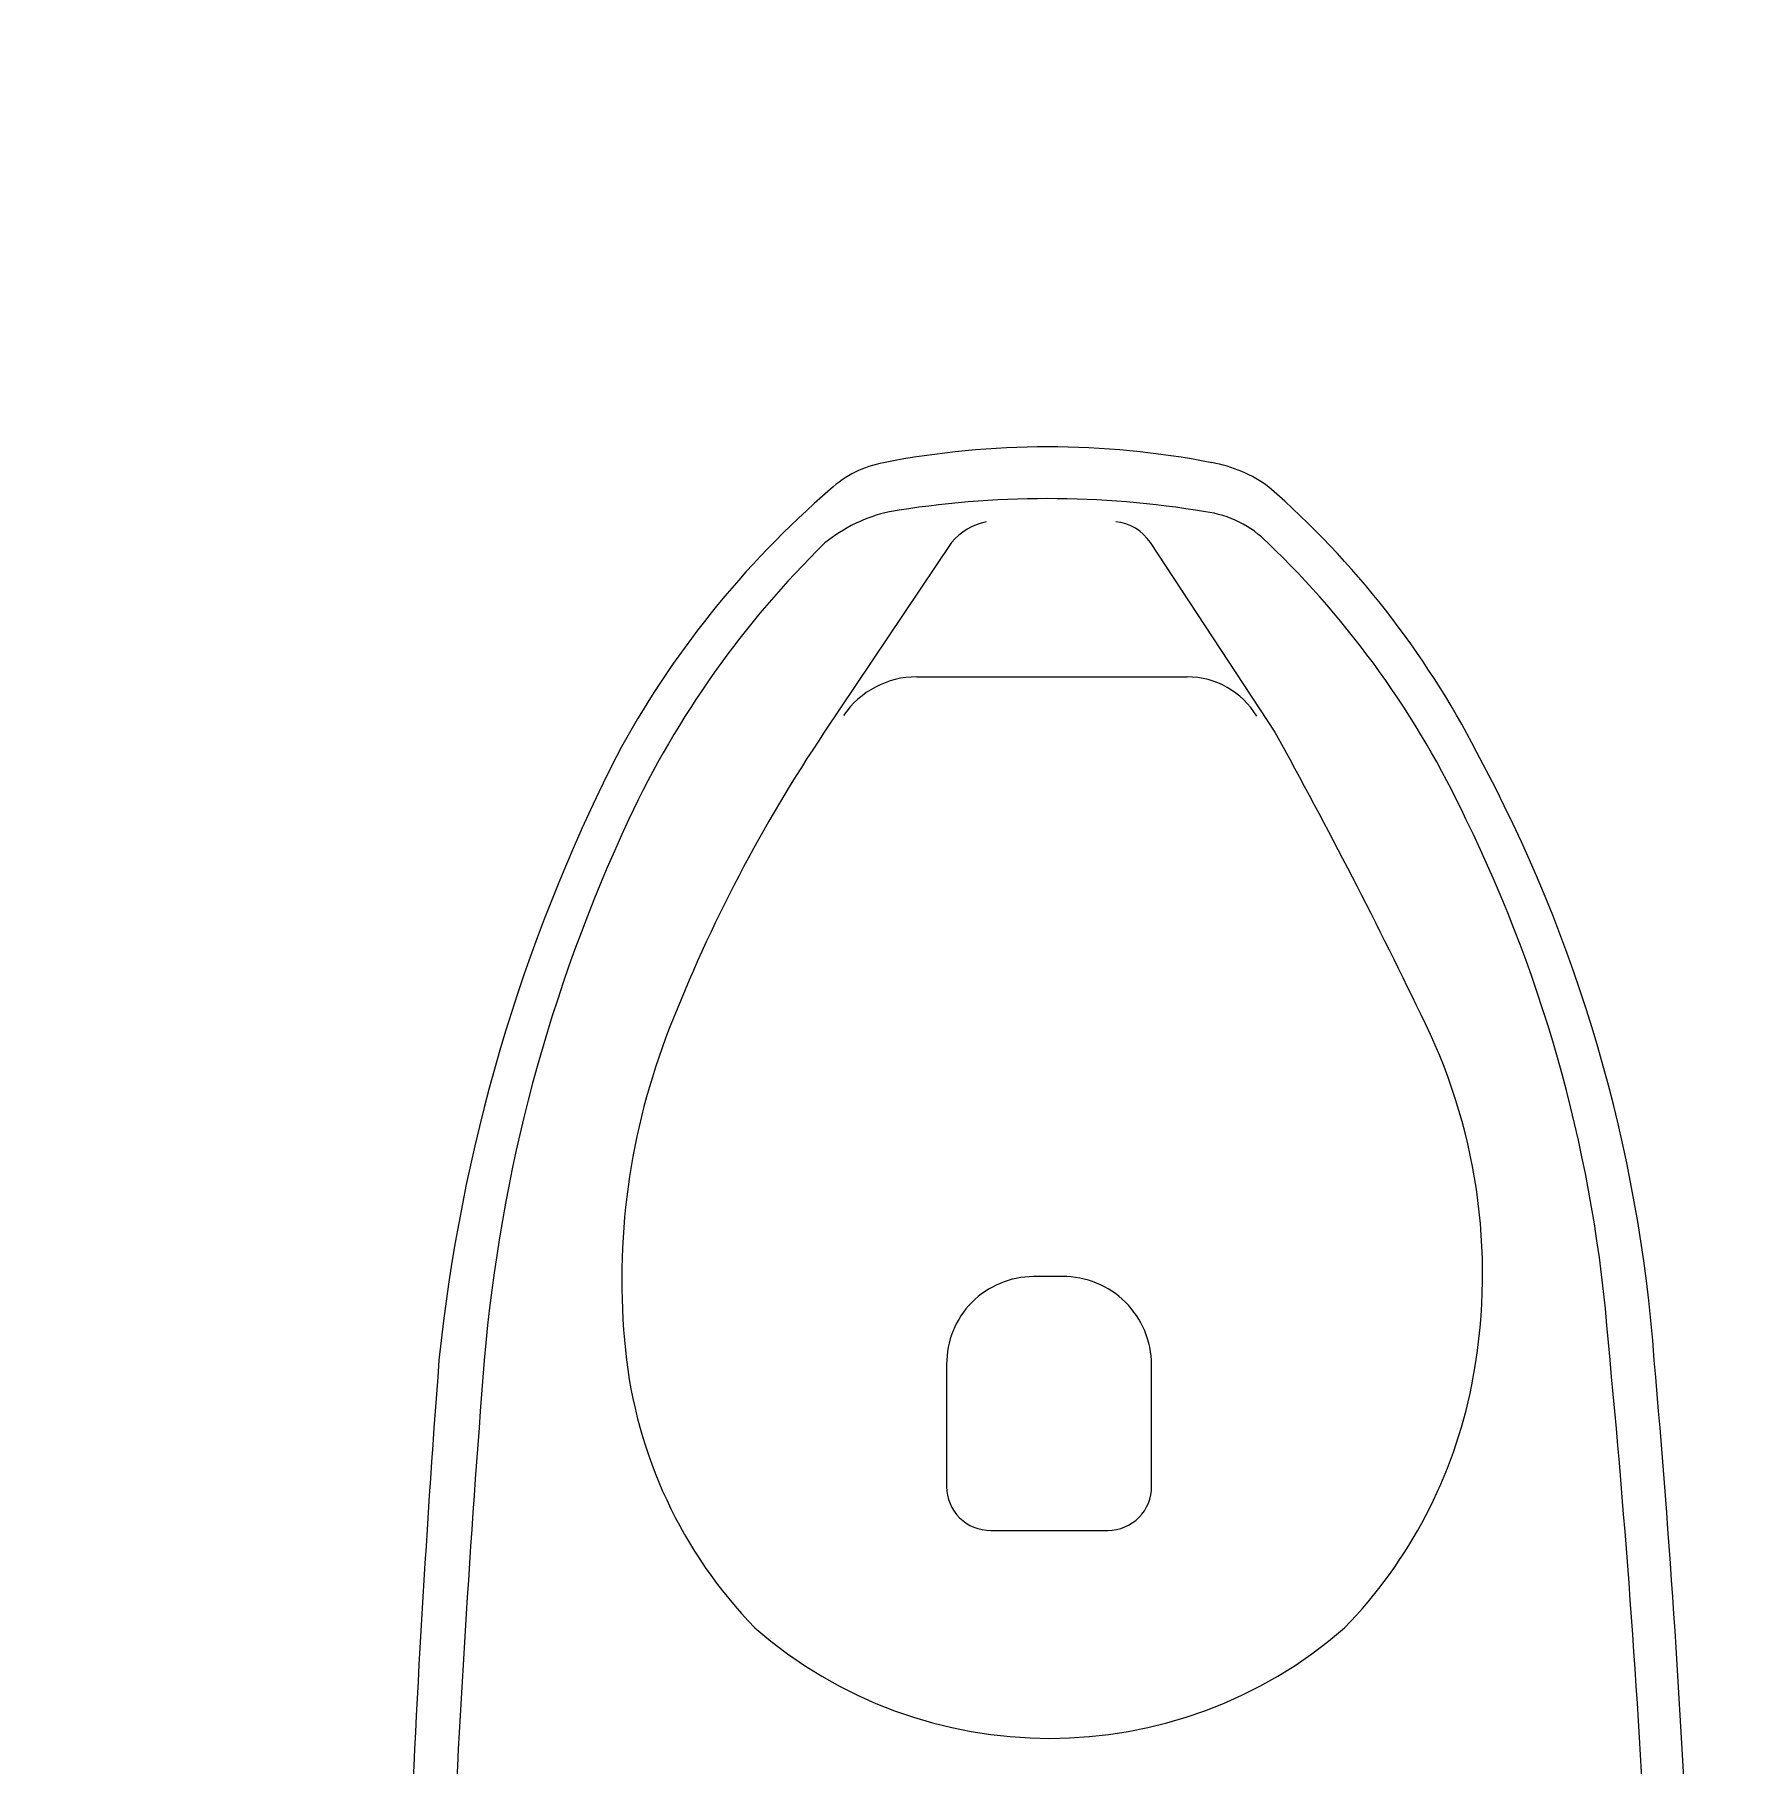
# Model space of a CAD drawing. Header units: inches. Extents: x -2978 to 4308, y -21 to 2608.
# Drawn here: x 938.22 to 959.99, y 1017.25 to 1039.46 of the extents above; entities that cross this region are included whole.
import ezdxf

# ---------------------------------------------------------------- set-up
doc = ezdxf.new("R2010")
doc.units = ezdxf.units.IN
doc.header["$LTSCALE"] = 0.2
doc.header["$MEASUREMENT"] = 0
for name, color, linetype, lineweight in [('Hatches', 8, 'CONTINUOUS', 5), ('Viewed', 150, 'CONTINUOUS', 9), ('Walls', 7, 'CONTINUOUS', 40)]:
    doc.layers.add(name, color=color, linetype=linetype, lineweight=lineweight)
doc.styles.get("Standard").update_dxf_attribs({"font": 'arial.ttf', "width": 0.8})

# ---------------------------------------------------------------- blocks, each defined once
blk = doc.blocks.new('floor plan')
at = {"layer": 'Hatches'}
h = blk.add_hatch(dxfattribs=at)
h.set_pattern_fill('ANSI31', color=256, scale=20, style=0)
h.set_pattern_definition([(45, (267.6333, -330.0607), (-1.767767, 1.767767), [])])
h.paths.add_polyline_path([(70.176, 791.977, 0.887026), (94.004, 791.977), (363.742, 791.978), (363.742, 722.375), (368.742, 722.375), (368.742, 791.978), (369.742, 791.978), (369.742, 908.711), (151.569, 908.711), (151.569, 900.618), (139.742, 900.618), (139.742, 908.711), (32.054, 908.711), (32.054, 900.711), (0, 900.711), (0, 895.711), (60.367, 895.711), (60.367, 900.711), (79.929, 900.711), (79.929, 811.711), (0, 811.711), (0, 805.711), (79.929, 805.711), (79.929, 805.212, 0.278864), (70.633, 796.977), (42.742, 796.977), (42.742, 678.375), (42.742, 547.545), (215.044, 547.545), (363.742, 547.545), (363.742, 365.898), (261.492, 365.898), (261.492, 71.961), (368.742, 71.961), (368.742, 178.773), (385.058, 178.773), (385.058, 183.773), (368.742, 183.773), (368.742, 243.773), (363.117, 243.773), (363.117, 77.586), (267.117, 77.586), (267.117, 288.273), (363.117, 288.273), (363.117, 284.773), (368.742, 284.773), (368.742, 365.898), (368.742, 552.545), (368.742, 622.375), (363.742, 622.375), (363.742, 552.545), (47.742, 552.545), (47.742, 666.375), (145.016, 666.375), (145.016, 601.201), (150.016, 601.201), (150.016, 666.375), (185.038, 666.375), (209.497, 666.375), (209.497, 601.259), (214.497, 601.259), (214.497, 666.375), (298.622, 666.375), (298.622, 601.259), (303.622, 601.259), (303.622, 666.375), (303.746, 666.375), (363.742, 666.375), (363.742, 662.375), (368.742, 662.375), (368.742, 682.375), (363.742, 682.375), (363.742, 678.375), (303.746, 678.375), (303.746, 743.977), (298.746, 743.977), (298.746, 678.375), (214.336, 678.375), (214.336, 742.371), (185.038, 742.371), (185.038, 678.375), (47.742, 678.375), (47.742, 791.977)])
h.paths.add_polyline_path([(85.554, 804.897), (85.554, 900.711), (135.893, 900.711), (135.893, 896.618), (155.569, 896.618), (155.569, 900.711), (360.742, 900.711), (360.742, 797.523), (93.362, 797.523, 0.236234)], flags=16)
h.paths.add_polyline_path([(267.117, 293.898), (267.117, 357.898), (363.117, 357.898), (363.117, 293.898)], flags=16)
h.paths.add_polyline_path([(190.038, 678.375), (190.038, 737.371), (209.336, 737.371), (209.336, 678.375)], flags=16)
at = {"layer": 'Viewed'}
for p, q in [((126.444, 702.881), (124.811, 700.446)), ((130.599, 700.446), (128.997, 702.881)), ((125.998, 701.158), (129.471, 701.158)), ((127.87, 693.461), (127.496, 693.461)), ((126.382, 692.335), (126.382, 690.764)), ((129.011, 690.77), (129.011, 692.33)), ((126.947, 690.204), (128.452, 690.204))]:
    blk.add_line(p, q, dxfattribs=at)
for centre, radius, start, end in [((127.678, 693.065), 11.044, 79.0024, 100.9976), ((125.815, 702.568), 1.36, 100.3332, 132.8161), ((129.492, 702.211), 1.721, 53.3983, 80.1871), ((132.736, 694.465), 12.016, 130.761, 151.8362), ((122.933, 694.895), 11.54, 27.3045, 48.9088), ((126.08, 701.321), 2.003, 102.4978, 129.0597), ((127.675, 691.175), 12.27, 80.4841, 99.5159), ((129.521, 701.91), 1.379, 44.4952, 82.3555), ((127.033, 702.404), 0.757, 100.9251, 141.0236), ((128.496, 702.551), 0.599, 33.3554, 84.696), ((133.37, 694.146), 12.221, 134.4074, 154.8903), ((122.218, 694.247), 11.964, 25.153, 46.1614), ((125.998, 700.023), 1.135, 90, 145.7536), ((129.471, 700.12), 1.038, 30.9018, 90), ((141.253, 689.422), 19.796, 146.1601, 158.6011), ((63.641, 663.549), 76.451, 25.70048, 28.85596), ((116.159, 690.986), 19.356, 4.1483, 28.3887), ((141.931, 690.113), 22.182, 153.1364, 174.1184), ((140.827, 690.658), 20.453, 154.9076, 175.1535), ((116.471, 691.212), 18.458, 4.3585, 26.0983), ((131.059, 693.416), 8.847, 158.6011, 185.8382), ((125.862, 693.495), 7.399, 348.905, 25.7005), ((127.496, 692.346), 1.114, 90, 180.5857), ((127.88, 692.33), 1.131, 0, 90.5296), ((-5.256, 679.01), 140.79, 359.78542, 5.54502), ((311.302, 677.856), 191.987, 175.65952, 179.81286), ((326.768, 676.118), 206.962, 175.49184, 179.34538), ((128.215, 693.126), 5.988, 185.8382, 224.1772), ((-21.273, 678.635), 157.34, 359.94453, 5.01378), ((127.057, 693.261), 6.181, 315.8228, 348.905), ((126.942, 690.764), 0.56, 180, 270.535), ((128.452, 690.764), 0.56, 270, 0.5829), ((127.705, 693.29), 5.756, 228.8891, 311.1109)]:
    blk.add_arc(centre, radius, start, end, dxfattribs=at)
at = {"layer": 'Viewed', "flags": 8}
for tag, p in [('MODELNUMBER', (65.834, 678.562)), ('TRADENAME', (65.836, 678.562)), ('PRODUCT', (65.838, 678.562)), ('MATERIAL', (65.839, 678.562)), ('MODELNUMBER', (127.691, 678.42)), ('TRADENAME', (127.693, 678.42)), ('PRODUCT', (127.695, 678.42)), ('MATERIAL', (127.696, 678.42)), ('MODELNUMBER', (166.209, 678.375)), ('TRADENAME', (166.211, 678.375)), ('PRODUCT', (166.213, 678.375)), ('MATERIAL', (166.214, 678.375))]:
    blk.add_attdef(tag, p, '', height=0.001, rotation=90, dxfattribs=at)
at = {"layer": 'Viewed', "text_generation_flag": 4, "flags": 8}
for tag, p in [('MODELNUMBER', (66.343, 666.187)), ('TRADENAME', (66.344, 666.187)), ('PRODUCT', (66.346, 666.187)), ('MATERIAL', (66.348, 666.187)), ('MODELNUMBER', (128.188, 666.179)), ('TRADENAME', (128.19, 666.179)), ('PRODUCT', (128.191, 666.179)), ('MATERIAL', (128.193, 666.179))]:
    blk.add_attdef(tag, p, '', height=0.001, rotation=270, dxfattribs=at)

msp = doc.modelspace()

# ---------------------------------------------------------------- block references
at = {"layer": 'Walls'}
msp.add_blockref('floor plan', (823.544, 330.061), dxfattribs=at)

doc.saveas('drawing.dxf')
